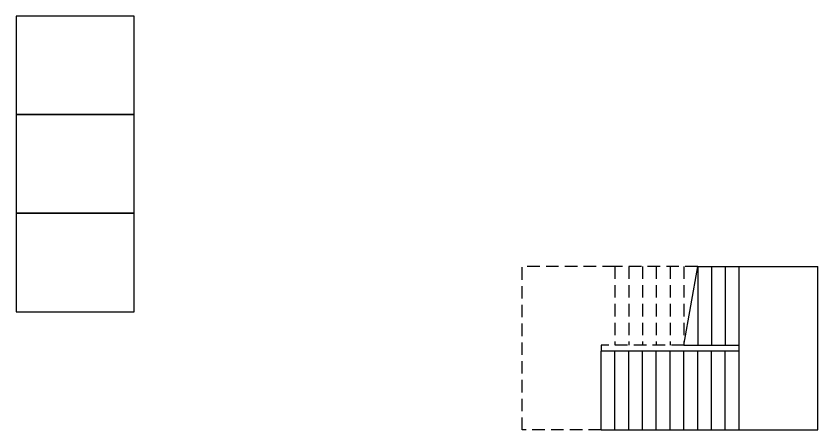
# Model space of a CAD drawing. Header units: millimetres. Extents: x -602 to 362, y 19021 to 19826.
# Drawn here: x -258.98 to -238.64, y 19713.35 to 19723.85 of the extents above; entities that cross this region are included whole.
import ezdxf

# ---------------------------------------------------------------- set-up
doc = ezdxf.new("R2010")
doc.units = ezdxf.units.MM
doc.linetypes.add('HIDDEN', pattern=[9.525, 6.35, -3.175])

msp = doc.modelspace()

# ---------------------------------------------------------------- linework, layer by layer
for points in [[(-258.98277, 19723.85113), (-258.98277, 19721.35113), (-255.98277, 19721.35113), (-255.98277, 19723.85113)], [(-258.98277, 19721.35113), (-258.98277, 19718.85113), (-255.98277, 19718.85113), (-255.98277, 19721.35113)], [(-258.98277, 19718.85113), (-258.98277, 19716.35113), (-255.98277, 19716.35113), (-255.98277, 19718.85113)]]:
    msp.add_lwpolyline(points, close=True)
at = {"linetype": 'HIDDEN', "ltscale": 0.05}
for points in [[(-244.14316, 19713.35113), (-246.14316, 19713.35113), (-246.14316, 19717.50113)], [(-243.79316, 19717.50113), (-246.14316, 19717.50113)], [(-243.79316, 19717.50113), (-243.79316, 19715.50113)], [(-241.69316, 19717.50113), (-243.79316, 19717.50113)], [(-243.44316, 19717.50113), (-243.44316, 19715.50113)], [(-243.09316, 19717.50113), (-243.09316, 19715.50113)], [(-242.74316, 19717.50113), (-242.74316, 19715.50113)], [(-242.39316, 19717.50113), (-242.39316, 19715.50113)], [(-242.04316, 19717.50113), (-242.04316, 19715.50113)], [(-242.04316, 19715.50113), (-244.14316, 19715.50113), (-244.14316, 19715.35113)]]:
    msp.add_lwpolyline(points, dxfattribs=at)
for points in [[(-242.04316, 19715.50113), (-241.69316, 19717.50113)], [(-241.69316, 19717.50113), (-241.69316, 19715.50113)], [(-241.69316, 19717.50113), (-240.64316, 19717.50113)], [(-241.34316, 19717.50113), (-241.34316, 19715.50113)], [(-240.99316, 19717.50113), (-240.99316, 19715.50113)], [(-240.64316, 19713.35113), (-240.64316, 19717.50113)], [(-240.64316, 19713.35113), (-238.64316, 19713.35113), (-238.64316, 19717.50113)], [(-240.64316, 19717.50113), (-238.64316, 19717.50113)], [(-242.04316, 19715.50113), (-240.64316, 19715.50113)], [(-244.14316, 19713.35113), (-244.14316, 19715.35113)], [(-240.64316, 19715.35113), (-244.14316, 19715.35113)], [(-243.79316, 19713.35113), (-243.79316, 19715.35113)], [(-243.44316, 19713.35113), (-243.44316, 19715.35113)], [(-243.09316, 19713.35113), (-243.09316, 19715.35113)], [(-242.74316, 19713.35113), (-242.74316, 19715.35113)], [(-242.39316, 19713.35113), (-242.39316, 19715.35113)], [(-242.04316, 19713.35113), (-242.04316, 19715.35113)], [(-241.69316, 19713.35113), (-241.69316, 19715.35113)], [(-241.34316, 19713.35113), (-241.34316, 19715.35113)], [(-240.99316, 19713.35113), (-240.99316, 19715.35113)], [(-244.14316, 19713.35113), (-240.64316, 19713.35113)]]:
    msp.add_lwpolyline(points)

doc.saveas('drawing.dxf')
